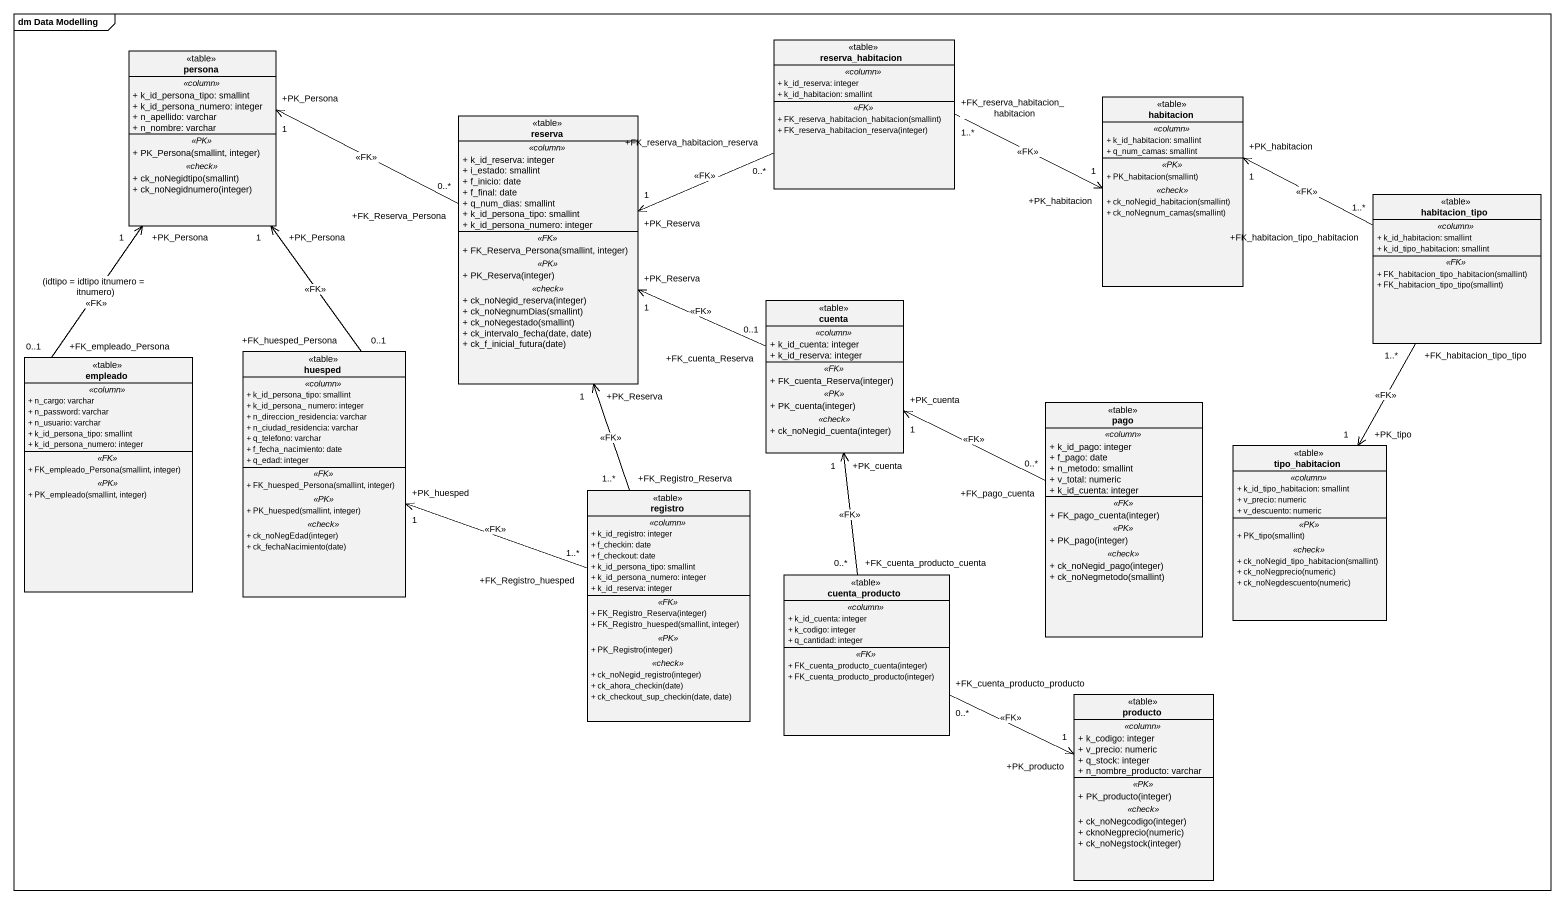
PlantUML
@startuml
mainframe dm Data Modelling
hide circle
hide empty members
skinparam classAttributeIconSize 0
class persona <<table>> {
  .. <<column>> ..
  + k_id_persona_tipo: smallint
  + k_id_persona_numero: integer
  + n_apellido: varchar
  + n_nombre: varchar
  .. <<PK>> ..
  + PK_Persona(smallint, integer)
  .. <<check>> ..
  + ck_noNegidtipo(smallint)
  + ck_noNegidnumero(integer)
}
class reserva_habitacion <<table>> {
  .. <<column>> ..
  + k_id_reserva: integer
  + k_id_habitacion: smallint
  .. <<FK>> ..
  + FK_reserva_habitacion_habitacion(smallint)
  + FK_reserva_habitacion_reserva(integer)
}
class reserva <<table>> {
  .. <<column>> ..
  + k_id_reserva: integer
  + i_estado: smallint
  + f_inicio: date
  + f_final: date
  + q_num_dias: smallint
  + k_id_persona_tipo: smallint
  + k_id_persona_numero: integer
  .. <<FK>> ..
  + FK_Reserva_Persona(smallint, integer)
  .. <<PK>> ..
  + PK_Reserva(integer)
  .. <<check>> ..
  + ck_noNegid_reserva(integer)
  + ck_noNegnumDias(smallint)
  + ck_noNegestado(smallint)
  + ck_intervalo_fecha(date, date)
  + ck_f_inicial_futura(date)
}
class habitacion <<table>> {
  .. <<column>> ..
  + k_id_habitacion: smallint
  + q_num_camas: smallint
  .. <<PK>> ..
  + PK_habitacion(smallint)
  .. <<check>> ..
  + ck_noNegid_habitacion(smallint)
  + ck_noNegnum_camas(smallint)
}
class habitacion_tipo <<table>> {
  .. <<column>> ..
  + k_id_habitacion: smallint
  + k_id_tipo_habitacion: smallint
  .. <<FK>> ..
  + FK_habitacion_tipo_habitacion(smallint)
  + FK_habitacion_tipo_tipo(smallint)
}
class cuenta <<table>> {
  .. <<column>> ..
  + k_id_cuenta: integer
  + k_id_reserva: integer
  .. <<FK>> ..
  + FK_cuenta_Reserva(integer)
  .. <<PK>> ..
  + PK_cuenta(integer)
  .. <<check>> ..
  + ck_noNegid_cuenta(integer)
}
class empleado <<table>> {
  .. <<column>> ..
  + n_cargo: varchar
  + n_password: varchar
  + n_usuario: varchar
  + k_id_persona_tipo: smallint
  + k_id_persona_numero: integer
  .. <<FK>> ..
  + FK_empleado_Persona(smallint, integer)
  .. <<PK>> ..
  + PK_empleado(smallint, integer)
}
class huesped <<table>> {
  .. <<column>> ..
  + k_id_persona_tipo: smallint
  + k_id_persona_ numero: integer
  + n_direccion_residencia: varchar
  + n_ciudad_residencia: varchar
  + q_telefono: varchar
  + f_fecha_nacimiento: date
  + q_edad: integer
  .. <<FK>> ..
  + FK_huesped_Persona(smallint, integer)
  .. <<PK>> ..
  + PK_huesped(smallint, integer)
  .. <<check>> ..
  + ck_noNegEdad(integer)
  + ck_fechaNacimiento(date)
}
class pago <<table>> {
  .. <<column>> ..
  + k_id_pago: integer
  + f_pago: date
  + n_metodo: smallint
  + v_total: numeric
  + k_id_cuenta: integer
  .. <<FK>> ..
  + FK_pago_cuenta(integer)
  .. <<PK>> ..
  + PK_pago(integer)
  .. <<check>> ..
  + ck_noNegid_pago(integer)
  + ck_noNegmetodo(smallint)
}
class tipo_habitacion <<table>> {
  .. <<column>> ..
  + k_id_tipo_habitacion: smallint
  + v_precio: numeric
  + v_descuento: numeric
  .. <<PK>> ..
  + PK_tipo(smallint)
  .. <<check>> ..
  + ck_noNegid_tipo_habitacion(smallint)
  + ck_noNegprecio(numeric)
  + ck_noNegdescuento(numeric)
}
class registro <<table>> {
  .. <<column>> ..
  + k_id_registro: integer
  + f_checkin: date
  + f_checkout: date
  + k_id_persona_tipo: smallint
  + k_id_persona_numero: integer
  + k_id_reserva: integer
  .. <<FK>> ..
  + FK_Registro_Reserva(integer)
  + FK_Registro_huesped(smallint, integer)
  .. <<PK>> ..
  + PK_Registro(integer)
  .. <<check>> ..
  + ck_noNegid_registro(integer)
  + ck_ahora_checkin(date)
  + ck_checkout_sup_checkin(date, date)
}
class cuenta_producto <<table>> {
  .. <<column>> ..
  + k_id_cuenta: integer
  + k_codigo: integer
  + q_cantidad: integer
  .. <<FK>> ..
  + FK_cuenta_producto_cuenta(integer)
  + FK_cuenta_producto_producto(integer)
}
class producto <<table>> {
  .. <<column>> ..
  + k_codigo: integer
  + v_precio: numeric
  + q_stock: integer
  + n_nombre_producto: varchar
  .. <<PK>> ..
  + PK_producto(integer)
  .. <<check>> ..
  + ck_noNegcodigo(integer)
  + cknoNegprecio(numeric)
  + ck_noNegstock(integer)
}
reserva_habitacion "+FK_reserva_habitacion_reserva\n0..*" -left-> "+PK_Reserva\n1" reserva : <<FK>>
reserva_habitacion "+FK_reserva_habitacion_habitacion\n1..*" -right-> "+PK_habitacion\n1" habitacion : <<FK>>
reserva "+FK_Reserva_Persona\n0..*" -left-> "+PK_Persona\n1" persona : <<FK>>
habitacion_tipo "+FK_habitacion_tipo_habitacion\n1..*" -left-> "+PK_habitacion\n1" habitacion : <<FK>>
habitacion_tipo "+FK_habitacion_tipo_tipo\n1..*" --> "+PK_tipo\n1" tipo_habitacion : <<FK>>
cuenta "+FK_cuenta_Reserva\n0..1" -left-> "+PK_Reserva\n1" reserva : <<FK>>
empleado "+FK_empleado_Persona\n0..1" -up-> "+PK_Persona\n1" persona : (idtipo = idtipo itnumero = itnumero)\n<<FK>>
huesped "+FK_huesped_Persona\n0..1" -up-> "+PK_Persona\n1" persona : <<FK>>
pago "+FK_pago_cuenta\n0..*" -left-> "+PK_cuenta\n1" cuenta : <<FK>>
registro "+FK_Registro_Reserva\n1..*" -up-> "+PK_Reserva\n1" reserva : <<FK>>
registro "+FK_Registro_huesped\n1..*" -left-> "+PK_huesped\n1" huesped : <<FK>>
cuenta_producto "+FK_cuenta_producto_cuenta\n0..*" -up-> "+PK_cuenta\n1" cuenta : <<FK>>
cuenta_producto "+FK_cuenta_producto_producto\n0..*" -right-> "+PK_producto\n1" producto : <<FK>>
@enduml
